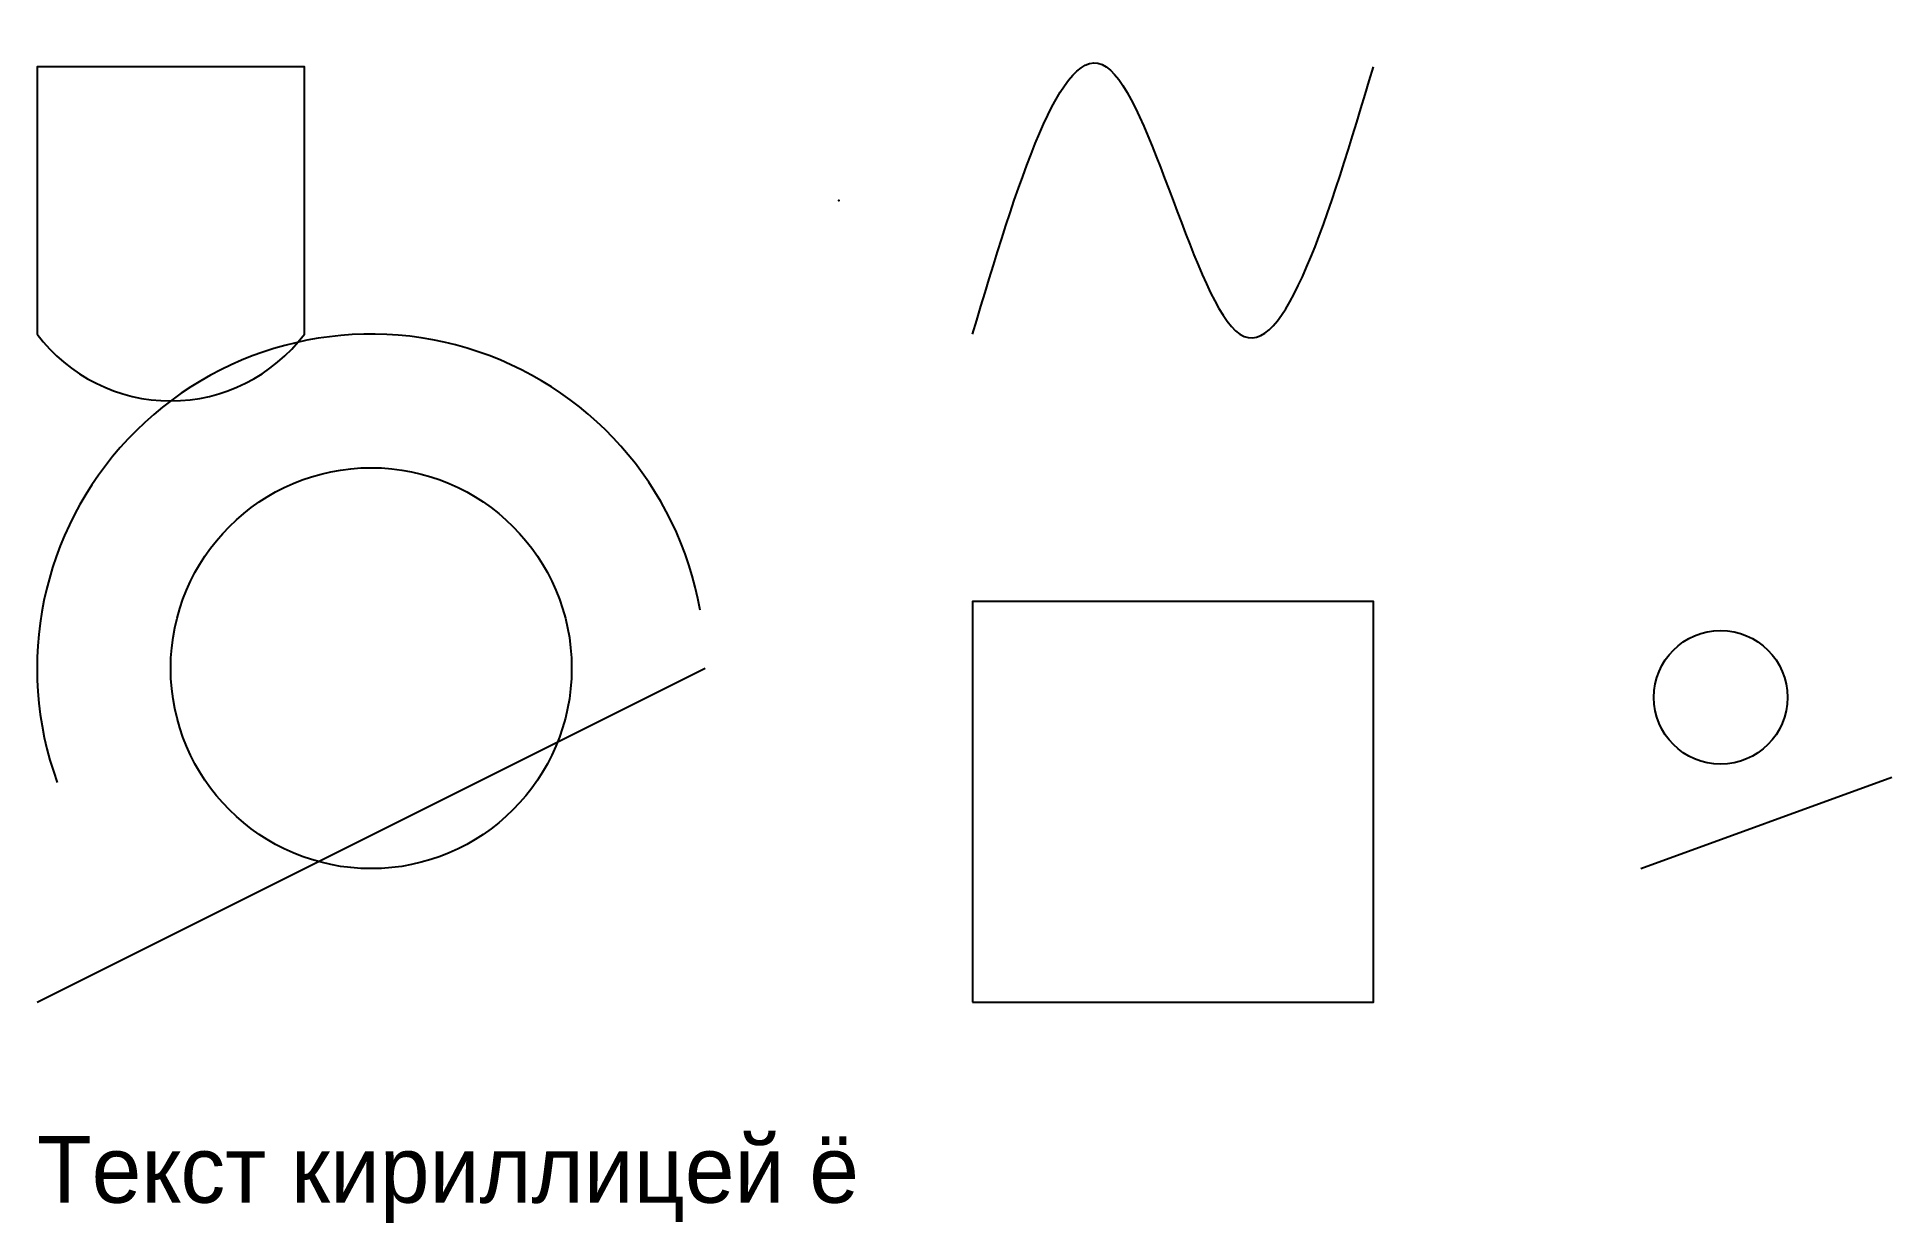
# Model space of a CAD drawing. Header units: metres. Extents: x 0 to 27.8, y -3.3 to 14.4.
import ezdxf

# ---------------------------------------------------------------- set-up
doc = ezdxf.new("R2010")
doc.units = ezdxf.units.M

# ---------------------------------------------------------------- blocks, each defined once
blk = doc.blocks.new('B')
blk.add_line((0, 0), (2, 0))
blk.add_circle((1, 1), 0.5)

msp = doc.modelspace()

# ---------------------------------------------------------------- linework, layer by layer
at = {"color": 1}
msp.add_line((0, 0), (10, 5, 2), dxfattribs=at)
msp.add_lwpolyline([(0, 10, 0.5), (4, 10), (4, 14), (0, 14)], format="xyb", close=True)
at = {"color": 3}
msp.add_circle((5, 5), 3, dxfattribs=at)
at = {"color": 5}
msp.add_arc((5, 5), 5, 10, 200, dxfattribs=at)
at = {"color": 6}
msp.add_spline([(14, 10), (16, 14), (18, 10), (20, 14)], degree=3, dxfattribs=at)
msp.add_point((12, 12, 3))
at = {"color": 2}
msp.add_3dface([(14, 0), (20, 0, 1), (20, 6, 2), (14, 6, 1)], dxfattribs=at)

# ---------------------------------------------------------------- block references
at = {"xscale": 2, "yscale": 2, "rotation": 20}
msp.add_blockref('B', (24, 2), dxfattribs=at)

# ---------------------------------------------------------------- texts
msp.add_text('Текст кириллицей ё', height=1).set_placement((0, -3))

doc.saveas('drawing.dxf')
